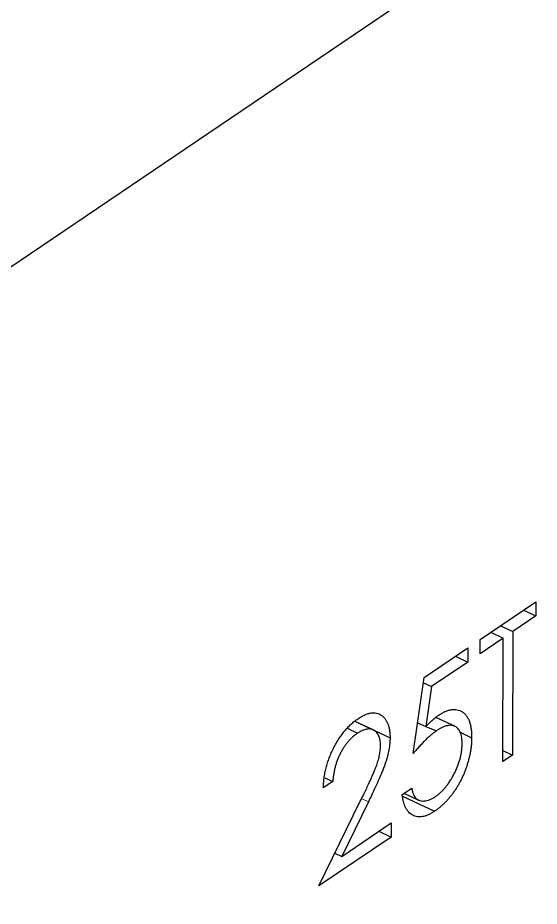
# Model space of a CAD drawing. Header units: millimetres. Extents: x -5 to 1672, y 0 to 1180.
# Drawn here: x 533.15 to 539.43, y 1095.93 to 1106.61 of the extents above; entities that cross this region are included whole.
import ezdxf

# ---------------------------------------------------------------- set-up
doc = ezdxf.new("R2010")
doc.units = ezdxf.units.MM
doc.header["$LTSCALE"] = 2

msp = doc.modelspace()

# ---------------------------------------------------------------- linework, layer by layer
at = {"color": 7, "linetype": 'Continuous', "lineweight": 25}
for p, q in [((459.6584531, 1053.9751686), (571.5007824, 1129.603335)), ((538.713764, 1099.1351648), (539.3856375, 1099.589488)), ((539.3856375, 1099.589488), (539.3852079, 1099.4200043)), ((539.2375736, 1099.4893667), (539.3852079, 1099.4200043)), ((539.3852079, 1099.4200043), (539.1066262, 1099.2316264)), ((538.8442818, 1099.2234214), (538.9919161, 1099.154059)), ((538.9589919, 1099.3009888), (539.1066262, 1099.2316264)), ((539.1066262, 1099.2316264), (539.102867, 1097.7486442)), ((538.9919161, 1099.154059), (538.7133344, 1098.9656811)), ((538.7133344, 1098.9656811), (538.713764, 1099.1351648)), ((538.9881569, 1097.6710768), (538.9919161, 1099.154059)), ((538.0418905, 1098.6808416), (538.5662795, 1099.0354353)), ((538.5662795, 1099.0354353), (538.5658499, 1098.8659517)), ((538.4182156, 1098.935314), (538.5658499, 1098.8659517)), ((538.5658499, 1098.8659517), (538.1310781, 1098.5719575)), ((537.9086988, 1097.7659603), (538.0418905, 1098.6808416)), ((538.0327633, 1098.6181483), (538.1310781, 1098.5719575)), ((538.1310781, 1098.5719575), (538.0610991, 1098.0907495)), ((537.4292084, 1098.0495125), (537.2096575, 1098.1526632)), ((538.4083235, 1098.0946961), (538.1816817, 1098.2011782)), ((537.1162027, 1098.0697286), (537.2398777, 1098.011623)), ((537.2465129, 1098.1356248), (537.6310737, 1097.9549484)), ((537.9627123, 1098.1369741), (538.0610991, 1098.0907495)), ((538.0610991, 1098.0907495), (538.1905679, 1098.0411577)), ((538.4728551, 1098.0217763), (538.6126208, 1097.9561108)), ((539.102867, 1097.7486442), (538.9881569, 1097.6710768)), ((538.9884897, 1097.8023815), (539.102867, 1097.7486442)), ((536.9426619, 1097.42996), (536.8279518, 1097.3523927)), ((536.8463146, 1097.4752264), (536.9426619, 1097.42996)), ((537.7765812, 1097.2747881), (537.8912913, 1097.3523555)), ((537.7986814, 1097.2897324), (537.9729623, 1097.2078508)), ((536.7758904, 1096.1751346), (537.2733356, 1097.1942296)), ((537.370961, 1097.1872136), (537.0500368, 1096.5297065)), ((537.7808022, 1097.2530788), (538.1653629, 1097.0724024)), ((537.0500368, 1096.5297065), (537.6448395, 1096.9319141)), ((537.6448395, 1096.9319141), (537.6444099, 1096.7624305)), ((537.6444099, 1096.7624305), (536.7758904, 1096.1751346)), ((537.4967756, 1096.8317928), (537.6444099, 1096.7624305)), ((536.9678205, 1096.5683338), (537.0500368, 1096.5297065))]:
    msp.add_line(p, q, dxfattribs=at)
at = {"color": 8, "linetype": 'Continuous', "lineweight": 18}
msp.add_line((537.2881873, 1097.2261028), (537.370961, 1097.1872136), dxfattribs=at)
at = {"color": 7, "linetype": 'Continuous', "lineweight": 25}
for points, knots in [([(537.2461964, 1098.1850889), (537.260211, 1098.1941422), (537.2877492, 1098.2119315), (537.3279256, 1098.2319532), (537.3661618, 1098.2466168), (537.4023818, 1098.2554065), (537.436294, 1098.25723), (537.4681565, 1098.2534195), (537.49835, 1098.2445108), (537.5255087, 1098.2283493), (537.5504342, 1098.2083454), (537.5719184, 1098.1835233), (537.5902991, 1098.1553104), (537.6055988, 1098.1234122), (537.6168281, 1098.0867619), (537.6253231, 1098.0469069), (537.6300698, 1098.0026898), (537.6307353, 1097.9710396), (537.6310737, 1097.9549484)], [0, 0, 0, 0, 0.0694754602, 0.1365167976, 0.2007888236, 0.2638296729, 0.325735023, 0.3872906922, 0.4495092188, 0.5129678195, 0.5762752155, 0.6375801003, 0.6979026059, 0.7571720884, 0.8165985285, 0.8766531709, 0.9372896424, 1, 1, 1, 1]), ([(538.2117375, 1098.2246658), (538.2260099, 1098.2339182), (538.2540729, 1098.2521105), (538.2951164, 1098.2723364), (538.3342843, 1098.2869727), (538.3714934, 1098.2955806), (538.4068131, 1098.2982968), (538.4399162, 1098.29424), (538.4713026, 1098.2845762), (538.5004074, 1098.268745), (538.526794, 1098.2475048), (538.5499746, 1098.2211574), (538.5696416, 1098.1899032), (538.5854294, 1098.1530692), (538.5980058, 1098.1116323), (538.6063265, 1098.0643609), (538.6118162, 1098.0127169), (538.6123491, 1097.9752278), (538.6126208, 1097.9561108)], [0, 0, 0, 0, 0.0658076458, 0.1293942737, 0.1908940606, 0.2512810689, 0.3108149645, 0.3703709874, 0.4307682626, 0.4928812506, 0.5551039482, 0.616067051, 0.6772560332, 0.7382598052, 0.8007621344, 0.8647775816, 0.931045295, 1, 1, 1, 1]), ([(536.8279518, 1097.3523927), (536.8287493, 1097.3725724), (536.8303156, 1097.4122049), (536.8373345, 1097.4731913), (536.8473098, 1097.5336934), (536.8613498, 1097.594029), (536.8787489, 1097.6541704), (536.8995828, 1097.7139768), (536.9242308, 1097.7735302), (536.9521622, 1097.8320741), (536.9824816, 1097.8889566), (537.0151759, 1097.9424807), (537.0495155, 1097.9922451), (537.0853977, 1098.0386993), (537.1232237, 1098.0809339), (537.1626539, 1098.1199556), (537.2038596, 1098.1552549), (537.2319236, 1098.1750311), (537.2461964, 1098.1850889)], [0, 0, 0, 0, 0.0687907944, 0.1351032894, 0.1989786743, 0.2619042998, 0.3234949694, 0.385195378, 0.4469692387, 0.5097647767, 0.5722505688, 0.6334051757, 0.6932511629, 0.7525831628, 0.8125792662, 0.8732750849, 0.9355499429, 1, 1, 1, 1]), ([(538.0610991, 1098.0907495), (538.0746441, 1098.1047304), (538.1008855, 1098.1318163), (538.1396083, 1098.1683727), (538.1763604, 1098.1994769), (538.2002011, 1098.2164518), (538.2117375, 1098.2246658)], [0, 0, 0, 0, 0.275068369, 0.5329014601, 0.7739734596, 1, 1, 1, 1]), ([(537.51633, 1097.8641401), (537.5161264, 1097.8752583), (537.5157252, 1097.8971701), (537.5117695, 1097.9270193), (537.5057465, 1097.9543202), (537.4970787, 1097.9787786), (537.4856094, 1097.9999838), (537.4716291, 1098.0181676), (537.4554858, 1098.0339702), (537.4367959, 1098.0463845), (537.4162527, 1098.0554377), (537.3945405, 1098.0610813), (537.3715578, 1098.0625264), (537.3474023, 1098.0601169), (537.3221416, 1098.0539586), (537.2957259, 1098.0436651), (537.2682297, 1098.0298241), (537.2494479, 1098.0177667), (537.2398777, 1098.011623)], [0, 0, 0, 0, 0.0619654007, 0.1221219056, 0.1809884968, 0.2399332165, 0.2999058311, 0.3599888475, 0.4217757417, 0.4865758264, 0.5515348046, 0.6150175428, 0.6772586167, 0.7397299624, 0.8030501027, 0.866495132, 0.9319734742, 1, 1, 1, 1]), ([(538.1905679, 1098.0411577), (538.1806597, 1098.0341841), (538.1602019, 1098.0197854), (538.1288123, 1097.9943996), (538.0958208, 1097.9653793), (538.0613538, 1097.9328411), (538.0253069, 1097.8963855), (537.9877574, 1097.856518), (537.9486254, 1097.8127488), (537.9222548, 1097.7818461), (537.9086988, 1097.7659603)], [0, 0, 0, 0, 0.102203037, 0.2110233424, 0.3250996616, 0.4465020971, 0.5737877176, 0.7089007098, 0.8503578713, 1, 1, 1, 1]), ([(538.4979266, 1097.8848329), (538.4977198, 1097.8979258), (538.4973148, 1097.9235532), (538.4935653, 1097.9589118), (538.486967, 1097.9903051), (538.4777685, 1098.0180742), (538.4660617, 1098.0423133), (538.451733, 1098.0629789), (538.4345111, 1098.0794873), (538.4148227, 1098.0921404), (538.3932425, 1098.1015122), (538.3693943, 1098.1058151), (538.3437791, 1098.1056803), (538.3167081, 1098.1022065), (538.287532, 1098.0931298), (538.256833, 1098.0803683), (538.2242774, 1098.0629804), (538.2020126, 1098.0485667), (538.1905679, 1098.0411577)], [0, 0, 0, 0, 0.065351382, 0.1279160318, 0.1883602056, 0.2472160773, 0.3056301292, 0.3637698398, 0.4226609139, 0.4826872941, 0.5433002212, 0.6041179553, 0.6649648913, 0.7274134941, 0.7914676251, 0.8580554427, 0.9270368146, 1, 1, 1, 1]), ([(537.2398777, 1098.011623), (537.229881, 1098.0045262), (537.2102492, 1097.9905893), (537.1814163, 1097.9664627), (537.1539016, 1097.9398702), (537.1276373, 1097.9111864), (537.1025787, 1097.8803572), (537.0788465, 1097.8470157), (537.0564939, 1097.8112646), (537.0354806, 1097.7736586), (537.0161086, 1097.7345102), (536.9990725, 1097.6939521), (536.9841712, 1097.6523785), (536.9711538, 1097.6097046), (536.9605594, 1097.5659877), (536.9524355, 1097.5213896), (536.9459805, 1097.4755381), (536.9437865, 1097.4454051), (536.9426619, 1097.42996)], [0, 0, 0, 0, 0.0644386716, 0.12654691127, 0.18688715344, 0.24587753559, 0.30404088469, 0.36219121807, 0.42097593279, 0.48066028328, 0.54060027495, 0.60068909835, 0.66193578976, 0.72444250591, 0.78903839388, 0.85631375705, 0.92635202821, 1, 1, 1, 1]), ([(537.6310737, 1097.9549484), (537.6303969, 1097.9315148), (537.6290554, 1097.8850587), (537.6183989, 1097.8109178), (537.6018563, 1097.7348806), (537.582004, 1097.6692633), (537.5620039, 1097.6136813), (537.5439892, 1097.5668721), (537.5229084, 1097.5153329), (537.4984564, 1097.4589822), (537.471136, 1097.3978481), (537.4407009, 1097.3317898), (537.406936, 1097.2611318), (537.3832398, 1097.212443), (537.370961, 1097.1872136)], [0, 0, 0, 0, 0.0987021963, 0.1956723088, 0.2924224265, 0.3913425438, 0.4444624407, 0.5042287754, 0.570352338, 0.6425457531, 0.7222875053, 0.8079211227, 0.900469538, 1, 1, 1, 1]), ([(538.6126208, 1097.9561108), (538.6123438, 1097.9424803), (538.6117935, 1097.9154034), (538.6092392, 1097.874017), (538.6044165, 1097.8319363), (538.5979773, 1097.7895971), (538.5896507, 1097.7468878), (538.5795926, 1097.703808), (538.5673069, 1097.6602479), (538.5538414, 1097.6165824), (538.5386942, 1097.5732536), (538.5218973, 1097.5309536), (538.50416, 1097.4896977), (538.4850852, 1097.4495315), (538.4644969, 1097.4105149), (538.4426433, 1097.3726669), (538.4196971, 1097.3357142), (538.3953066, 1097.300289), (538.3700116, 1097.2657629), (538.3434515, 1097.2335106), (538.316226, 1097.2023229), (538.2879465, 1097.1730151), (538.258676, 1097.1452416), (538.2283672, 1097.1193261), (538.1971762, 1097.0942867), (538.1760397, 1097.0797469), (538.1653629, 1097.0724024)], [0, 0, 0, 0, 0.04401447058, 0.08743412367, 0.13011839866, 0.17255369456, 0.21455475597, 0.2562980921, 0.29843822513, 0.34084900259, 0.38271518897, 0.42392404541, 0.46424624325, 0.50407367146, 0.54386190587, 0.58356672498, 0.62309431885, 0.66322906077, 0.70355125861, 0.74393789469, 0.7845412548, 0.82575011124, 0.86775736339, 0.91074516403, 0.95491444689, 1, 1, 1, 1]), ([(537.2733356, 1097.1942296), (537.2854459, 1097.2186786), (537.3087074, 1097.26564), (537.3416118, 1097.3334873), (537.3711685, 1097.3957747), (537.3975681, 1097.4525512), (537.4202414, 1097.5040013), (537.4403623, 1097.5497489), (537.4564936, 1097.5902346), (537.4740063, 1097.6363611), (537.4909899, 1097.6897049), (537.5056227, 1097.7507542), (537.5145997, 1097.8094841), (537.5157509, 1097.8458485), (537.51633, 1097.8641401)], [0, 0, 0, 0, 0.1108026438, 0.2128292023, 0.3061013098, 0.3906473211, 0.4669244694, 0.5344810393, 0.593586941, 0.6445570045, 0.7362004526, 0.8250240256, 0.9119855848, 1, 1, 1, 1]), ([(538.1724498, 1097.2463878), (538.1833916, 1097.2541735), (538.2049361, 1097.2695037), (538.2366544, 1097.2968145), (538.2672858, 1097.326557), (538.2965315, 1097.3598458), (538.3248986, 1097.3954509), (538.3516751, 1097.4346325), (538.3776304, 1097.4764379), (538.4019605, 1097.5206777), (538.4242568, 1097.5663763), (538.4439717, 1097.6124539), (538.4604129, 1097.6585045), (538.4742861, 1097.7044006), (538.484848, 1097.7500396), (538.4924154, 1097.7954555), (538.496906, 1097.840692), (538.4975821, 1097.8699326), (538.4979266, 1097.8848329)], [0, 0, 0, 0, 0.0642072953, 0.1264246898, 0.1876802843, 0.2482164245, 0.30830506, 0.3696609913, 0.4316985518, 0.4959468922, 0.559758024, 0.6222954078, 0.6839106353, 0.7450924081, 0.8067402254, 0.8690866181, 0.933290003, 1, 1, 1, 1]), ([(537.8912913, 1097.3523555), (537.8940738, 1097.3385059), (537.899422, 1097.3118863), (537.9112217, 1097.2773842), (537.9256846, 1097.2493077), (537.942911, 1097.2272238), (537.9634883, 1097.2117234), (537.9869879, 1097.2014003), (538.0133492, 1097.1955771), (538.0426587, 1097.1956843), (538.0735897, 1097.1997884), (538.105979, 1097.2104954), (538.1389382, 1097.224911), (538.1612419, 1097.2392049), (538.1724498, 1097.2463878)], [0, 0, 0, 0, 0.0946872519, 0.1819941557, 0.2643769486, 0.3421798619, 0.4186176109, 0.4965090754, 0.5773690916, 0.6615105925, 0.7467325508, 0.8312579843, 0.9152056162, 1, 1, 1, 1]), ([(538.1653629, 1097.0724024), (538.1526277, 1097.0641164), (538.1275727, 1097.0478147), (538.0908796, 1097.0297043), (538.0555839, 1097.0154351), (538.0219747, 1097.0071481), (537.9897475, 1097.0034488), (537.9593396, 1097.0057537), (537.9299682, 1097.0118056), (537.9028341, 1097.0240371), (537.8776632, 1097.0404407), (537.855147, 1097.0614872), (537.8351101, 1097.0864592), (537.8178752, 1097.1157621), (537.8031953, 1097.1491212), (537.7916927, 1097.1871195), (537.7824369, 1097.2288886), (537.7785536, 1097.2593277), (537.7765812, 1097.2747881)], [0, 0, 0, 0, 0.06542114376, 0.12870837188, 0.19023614186, 0.25072440203, 0.31063717941, 0.37076640829, 0.43161474441, 0.49352297357, 0.55588345538, 0.61734236732, 0.6786680391, 0.74071135955, 0.80298536251, 0.86680258027, 0.93234717135, 1, 1, 1, 1])]:
    msp.add_open_spline(points, degree=3, knots=knots, dxfattribs=at)

doc.saveas('drawing.dxf')
